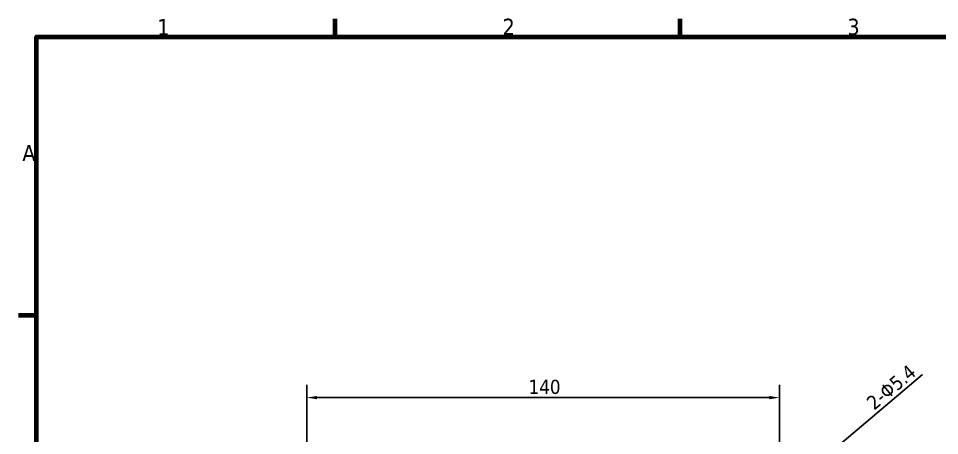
# Model space of a CAD drawing. Header units: millimetres. Extents: x 2121 to 4904, y 892 to 1933.
# Drawn here: x 2133.8 to 2543.2, y 1734.6 to 1920.1 of the extents above; entities that cross this region are included whole.
import ezdxf

# ---------------------------------------------------------------- set-up
doc = ezdxf.new("R2010")
doc.units = ezdxf.units.MM
doc.header["$LTSCALE"] = 1.8
doc.layers.add('경계(ISO)', color=7, linetype='Continuous', lineweight=70)
doc.layers.add('치수(ISO)', color=7, linetype='Continuous', lineweight=25)
doc.styles.add('주 문자 (ISO)', font='')
doc.styles.add('주 텍스트 (ISO)', font='')
doc.styles.get('주 문자 (ISO)').set_extended_font_data('Tahoma')
doc.styles.get('주 텍스트 (ISO)').set_extended_font_data('Tahoma')
doc.dimstyles.new('기본값 (ISO)', dxfattribs={"dimscale": 1.8, "dimtxt": 3.5, "dimasz": 2.5, "dimexe": 3.175, "dimexo": 0, "dimgap": 0.762, "dimtad": 1, "dimrnd": 1e-08, "dimzin": 0, "dimtxsty": '주 텍스트 (ISO)', "dimcen": 0.09, "dimdle": 10, "dimclrd": 256, "dimclre": 256, "dimclrt": 256, "dimazin": 0, "dimtfac": 1.001486, "dimtmove": 0, "dimatfit": 3, "dimfxl": 1, "dimtolj": 1, "dimtzin": 0, "dimlwd": -1, "dimlwe": -1, "dimarcsym": 0})

# ---------------------------------------------------------------- blocks, each defined once
blk = doc.blocks.new('경계 Default Border')
at = {"layer": '경계(ISO)'}
for p, q in [((74.25, 410), (74.25, 413.9)), ((148.5, 410), (148.5, 413.9)), ((10, 350), (6.1, 350))]:
    blk.add_line(p, q, dxfattribs=at)
at = {"layer": '경계(ISO)', "flags": 128}
blk.add_lwpolyline([(10, 10), (10, 410), (584, 410), (584, 10), (10, 10)], dxfattribs=at)
at = {"layer": '경계(ISO)', "char_height": 3.5, "attachment_point": 7, "style": '주 텍스트 (ISO)'}
for s, insert in [('1', (35.98, 410.32)), ('2', (110.29, 410.4)), ('3', (184.51, 410.33)), ('A', (6.94, 383.25))]:
    blk.add_mtext(s, dxfattribs=dict(at, insert=insert))
blk = doc.blocks.new('*D712')
at = {"layer": 'Defpoints', "color": 0}
for p in [(2472.01, 1751.53), (2262.01, 1667.53), (2472.01, 1667.53)]:
    blk.add_point(p, dxfattribs=at)
at = {"layer": '치수(ISO)', "color": 7}
for p, q in [((2262.01, 1667.53), (2262.01, 1757.25)), ((2472.01, 1667.53), (2472.01, 1757.25)), ((2266.51, 1751.53), (2467.51, 1751.53))]:
    blk.add_line(p, q, dxfattribs=at)
for points in [[(2266.51, 1752.28), (2266.51, 1750.78), (2262.01, 1751.53)], [(2467.51, 1750.78), (2467.51, 1752.28), (2472.01, 1751.53)]]:
    blk.add_solid(points, dxfattribs=at)
at = {"layer": '치수(ISO)', "color": 7, "insert": (2360.57, 1759.46), "char_height": 6.3, "attachment_point": 1, "style": '주 문자 (ISO)'}
blk.add_mtext('\\A1;140', dxfattribs=at)
blk = doc.blocks.new('*D721')
at = {"layer": 'Defpoints', "color": 0}
for p in [(2456.36, 1694.89), (2450.16, 1689.67)]:
    blk.add_point(p, dxfattribs=at)
at = {"layer": '치수(ISO)', "color": 7}
blk.add_line((2459.8, 1697.79), (2535.66, 1761.75), dxfattribs=at)
at = {"layer": '치수(ISO)', "color": 1}
for p, q in [((2453.1, 1692.28), (2453.42, 1692.28)), ((2453.26, 1692.12), (2453.26, 1692.44))]:
    blk.add_line(p, q, dxfattribs=at)
at = {"layer": '치수(ISO)', "color": 7}
blk.add_solid([(2459.31, 1698.37), (2460.28, 1697.22), (2456.36, 1694.89)], dxfattribs=at)
at = {"layer": '치수(ISO)', "color": 7, "insert": (2521.76, 1756.12), "char_height": 6.3, "attachment_point": 5, "rotation": 40.1336, "style": '주 문자 (ISO)'}
blk.add_mtext('\\A1;2-Φ5.4', dxfattribs=at)

msp = doc.modelspace()

# ---------------------------------------------------------------- block references
at = {"xscale": 2.0655, "yscale": 2.0655, "zscale": 2.0655}
msp.add_blockref('경계 Default Border', (2121.178, 1065.062), dxfattribs=at)

# ---------------------------------------------------------------- dimensions: what is measured, and where the dimension line sits
at = {"layer": '치수(ISO)', "color": 7}
dim = msp.add_diameter_dim_2p(p1=(2450.163, 1689.672), p2=(2456.355, 1694.893), text='2-Φ5.4', dimstyle='기본값 (ISO)', override={"dimlfac": 0.66667, "dimzin": 8, "dimdsep": 46, "dimtxsty": '주 문자 (ISO)', "dimclrd": 7, "dimclre": 1, "dimclrt": 7, "dimtofl": 0, "dimatfit": 1}, dxfattribs=at)
dim.commit()
dim.dimension.update_dxf_attribs({"geometry": '*D721', "text_midpoint": (2524.759, 1752.563), "dimtype": 163})
dim = msp.add_linear_dim(base=(2472.009, 1751.533), p1=(2262.009, 1667.533), p2=(2472.009, 1667.533), dimstyle='기본값 (ISO)', override={"dimlfac": 0.66667, "dimzin": 8, "dimdsep": 46, "dimtxsty": '주 문자 (ISO)', "dimclrd": 7, "dimclre": 7, "dimclrt": 7, "dimtofl": 0, "dimatfit": 1}, dxfattribs=at)
dim.commit()
dim.dimension.update_dxf_attribs({"geometry": '*D712', "text_midpoint": (2367.009, 1751.533), "dimtype": 160})

doc.saveas('drawing.dxf')
